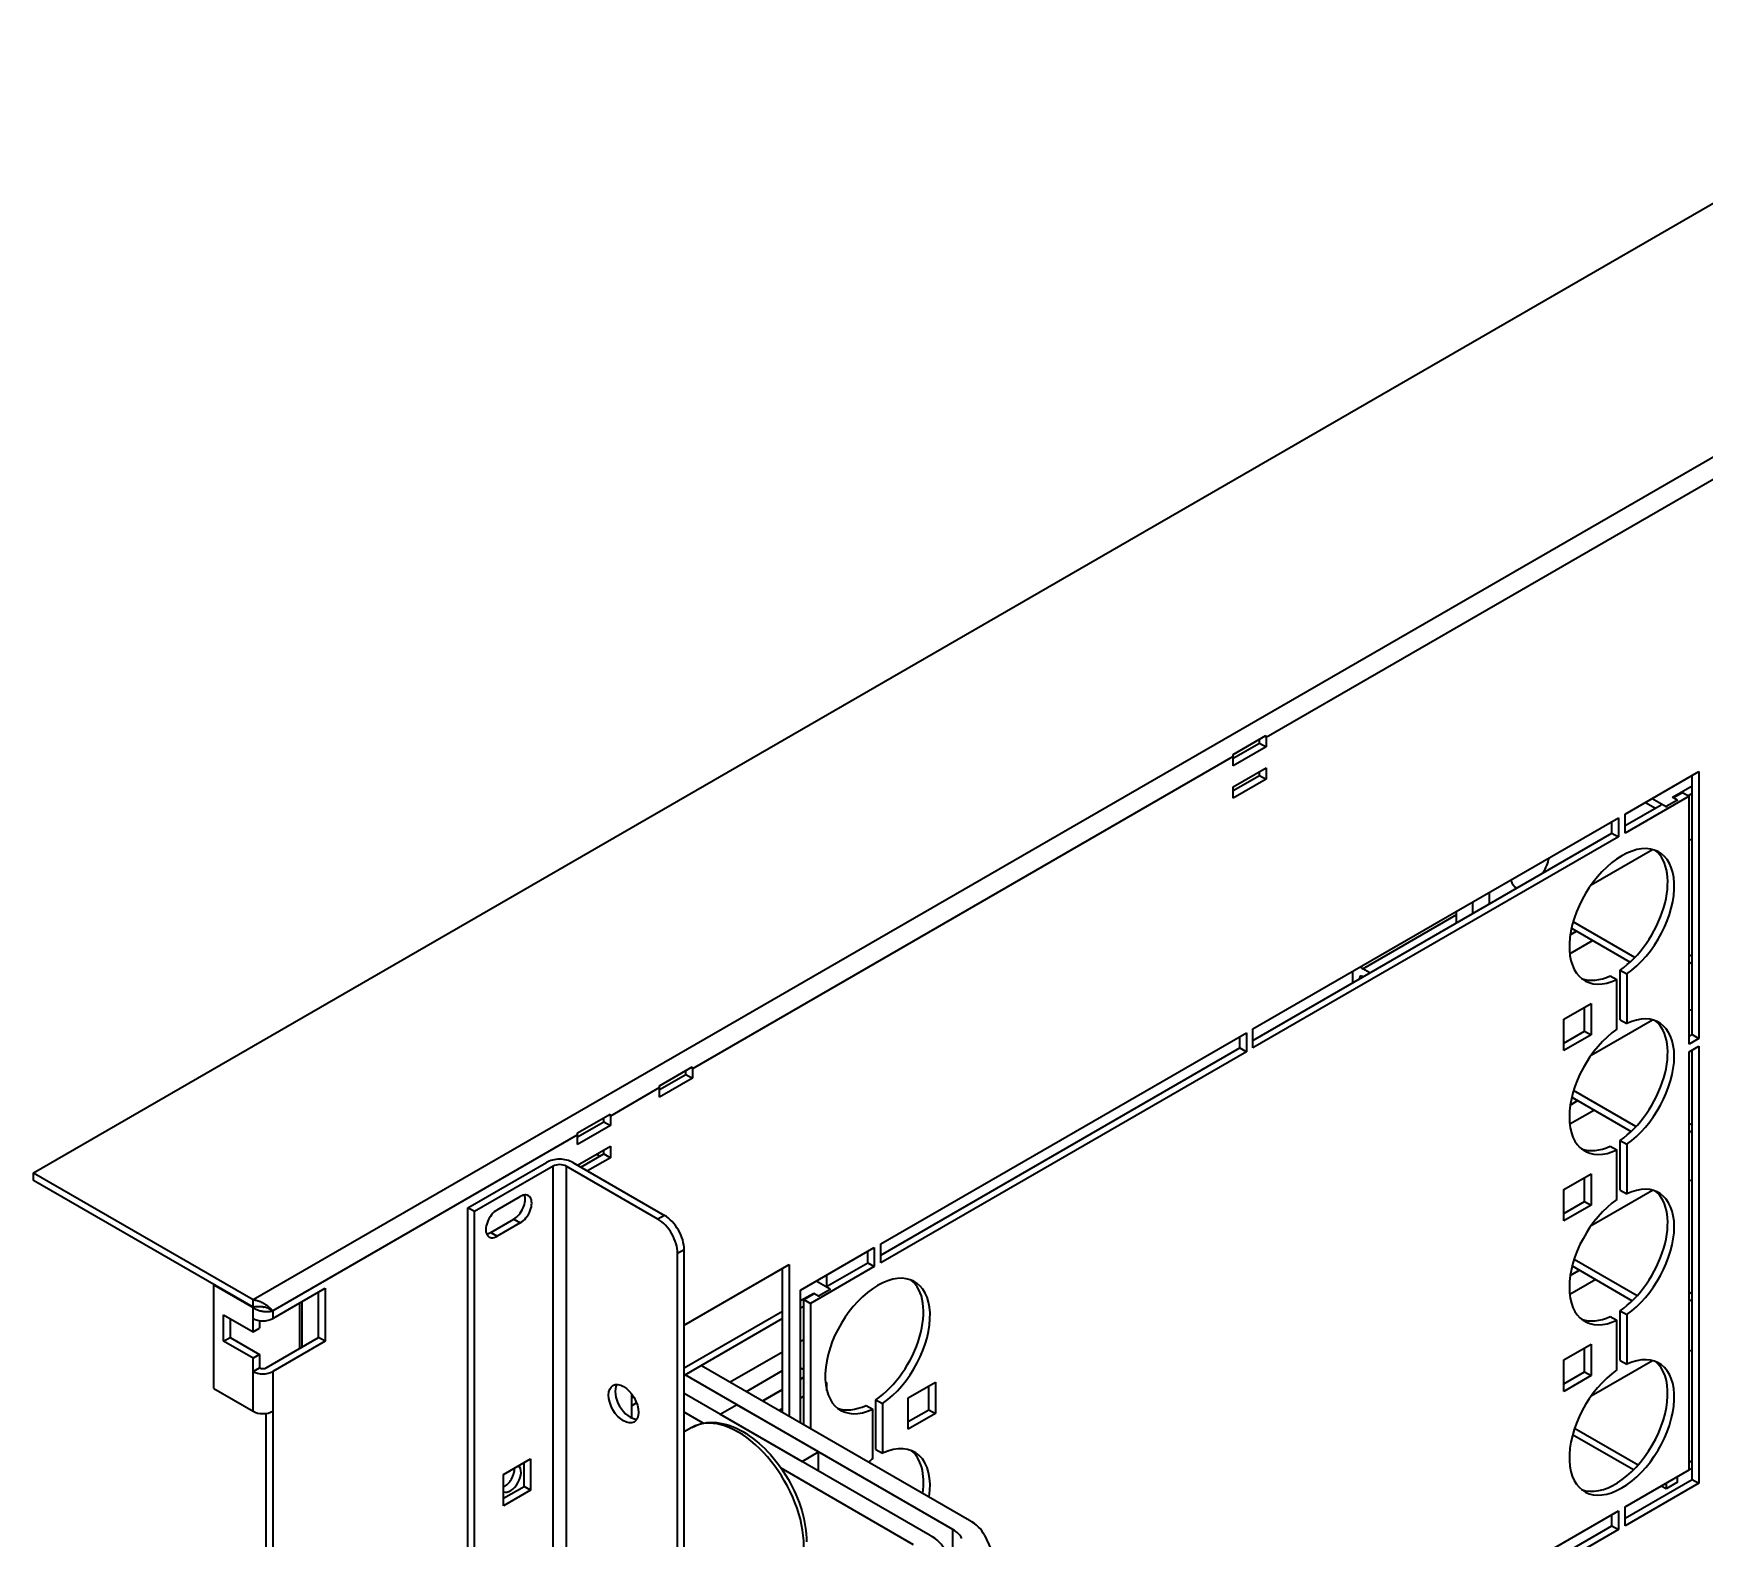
# Model space of a CAD drawing. Header units: millimetres. Extents: x -116965 to 323937, y 291661 to 566926.
# Drawn here: x -12235.7 to -11875.3, y 302115.7 to 302440.4 of the extents above; entities that cross this region are included whole.
import ezdxf

# ---------------------------------------------------------------- set-up
doc = ezdxf.new("R2010")
doc.units = ezdxf.units.MM
doc.layers.add('Visible Edges(Schneider)', color=7, linetype='Continuous', lineweight=35)
doc.layers.add('Visible Tangent Edges(Schneider)', color=7, linetype='Continuous', lineweight=35)

msp = doc.modelspace()

# ---------------------------------------------------------------- linework, layer by layer
at = {"layer": 'Visible Edges(Schneider)'}
for p, q in [((-12235.747709, 302194.630751), (-11810.069427, 302440.396222)), ((-11976.976297, 302284.870754), (-11969.905229, 302288.953237)), ((-11976.946627, 302284.037127), (-11971.289773, 302287.303113)), ((-11969.875559, 302286.486617), (-11976.946627, 302282.404134)), ((-11971.289773, 302287.303113), (-11971.289773, 302288.15387)), ((-11971.289773, 302287.303113), (-11969.875559, 302286.486617)), ((-11969.875559, 302288.527858), (-11969.875559, 302286.486617)), ((-11976.946627, 302282.404134), (-11976.946627, 302284.445375)), ((-11976.946627, 302277.913403), (-11969.875559, 302281.995885)), ((-11976.946627, 302277.096906), (-11971.289773, 302280.362892)), ((-11969.875559, 302279.546396), (-11976.946627, 302275.463913)), ((-11971.289773, 302280.362892), (-11971.289773, 302281.179389)), ((-11971.289773, 302280.362892), (-11969.875559, 302279.546396)), ((-11969.875559, 302281.995885), (-11969.875559, 302279.546396)), ((-11892.447367, 302271.993802), (-11876.537464, 302281.179389)), ((-11877.951678, 302224.432876), (-11877.951678, 302280.362892)), ((-11876.537464, 302281.179389), (-11876.537464, 302223.61638)), ((-11976.946627, 302275.463913), (-11976.946627, 302277.913403)), ((-11878.658784, 302275.872161), (-11892.447367, 302267.911319)), ((-11886.627878, 302275.353686), (-11883.608532, 302273.610466)), ((-11881.133658, 302275.039335), (-11883.608532, 302273.610466)), ((-11882.194318, 302275.651707), (-11877.951678, 302278.101197)), ((-11881.133658, 302275.039335), (-11882.194318, 302275.651707)), ((-11882.031684, 302275.55781), (-11880.072998, 302276.688658)), ((-11881.133658, 302274.85154), (-11881.133658, 302275.039335)), ((-11880.072998, 302276.688658), (-11878.658784, 302275.872161)), ((-11877.951678, 302276.468204), (-11878.821419, 302275.966058)), ((-11878.658784, 302222.391635), (-11878.658784, 302275.872161)), ((-11892.447367, 302269.544313), (-11884.669192, 302274.035044)), ((-11892.447367, 302267.911319), (-11892.447367, 302271.993802)), ((-11888.042091, 302274.537189), (-11885.920771, 302273.312444)), ((-11883.608532, 302273.610466), (-11883.608532, 302273.422671)), ((-11972.703986, 302225.657621), (-11893.86158, 302271.177306)), ((-11972.703986, 302223.208132), (-11895.275794, 302267.911319)), ((-11895.275794, 302267.911319), (-11895.275794, 302270.360809)), ((-11895.275794, 302267.911319), (-11893.86158, 302267.094823)), ((-11893.86158, 302271.177306), (-11893.86158, 302267.094823)), ((-11893.86158, 302267.094823), (-11972.703986, 302221.575138)), ((-11899.749926, 302256.754964), (-11886.55902, 302264.370737)), ((-11921.792298, 302255.051498), (-11921.792298, 302252.602009)), ((-11928.863366, 302250.969015), (-11928.863366, 302248.519526)), ((-11925.327832, 302253.010257), (-11925.327832, 302250.560767)), ((-11925.327832, 302253.010257), (-11925.327832, 302250.560767)), ((-11902.926689, 302246.755893), (-11904.267529, 302245.981759)), ((-11904.267529, 302245.981759), (-11902.926689, 302246.755893)), ((-11904.006012, 302247.37904), (-11891.368044, 302240.082506)), ((-11890.319807, 302241.110299), (-11903.640036, 302248.800737)), ((-11899.391155, 302244.714652), (-11904.379446, 302241.834661)), ((-11878.658784, 302241.318026), (-11877.951678, 302241.726274)), ((-11877.951678, 302240.093281), (-11878.658784, 302239.685033)), ((-11951.13723, 302235.659704), (-11951.13723, 302238.109194)), ((-11949.723016, 302236.476201), (-11949.723016, 302236.582346)), ((-11947.509772, 302237.754018), (-11949.015909, 302238.623587)), ((-11949.015909, 302236.990594), (-11948.923985, 302236.937522)), ((-11895.629347, 302237.14611), (-11894.215134, 302236.329614)), ((-11894.215134, 302225.600085), (-11894.215134, 302236.329614)), ((-11893.508027, 302227.641326), (-11893.508027, 302238.370855)), ((-11893.508027, 302238.370855), (-11892.093813, 302237.554358)), ((-11892.093813, 302237.554358), (-11892.093813, 302226.82483)), ((-11905.634908, 302227.7601), (-11899.765922, 302231.148561)), ((-11901.180135, 302225.188136), (-11901.180135, 302230.332064)), ((-11899.765922, 302231.148561), (-11899.765922, 302224.371639)), ((-12052.960606, 302179.32144), (-11974.1182, 302224.841125)), ((-11974.1182, 302224.841125), (-11974.1182, 302220.758642)), ((-11972.703986, 302221.575138), (-11972.703986, 302225.657621)), ((-11905.634908, 302220.983178), (-11905.634908, 302227.7601)), ((-11905.634908, 302222.616172), (-11901.180135, 302225.188136)), ((-11901.180135, 302225.188136), (-11899.765922, 302224.371639)), ((-11899.749926, 302220.012617), (-11886.55902, 302227.628391)), ((-11893.508027, 302227.641326), (-11892.093813, 302226.82483)), ((-12052.960606, 302176.871951), (-11975.532413, 302221.575138)), ((-11975.532413, 302221.575138), (-11975.532413, 302224.024628)), ((-11975.532413, 302221.575138), (-11974.1182, 302220.758642)), ((-11899.765922, 302224.371639), (-11905.634908, 302220.983178)), ((-11878.658784, 302224.024628), (-11877.951678, 302224.432876)), ((-11876.537464, 302223.61638), (-11878.658784, 302222.391635)), ((-11878.658784, 302220.758642), (-11876.537464, 302221.983387)), ((-11877.951678, 302224.432876), (-11876.537464, 302223.61638)), ((-11877.951678, 302128.494528), (-11877.951678, 302221.16689)), ((-11876.537464, 302221.983387), (-11876.537464, 302127.678032)), ((-12100.719984, 302213.427303), (-12093.648916, 302217.509786)), ((-11974.1182, 302220.758642), (-12052.960606, 302175.238957)), ((-11878.658784, 302130.53577), (-11878.658784, 302220.758642)), ((-12100.690314, 302212.593676), (-12095.033459, 302215.859662)), ((-12093.619246, 302215.043166), (-12100.690314, 302210.960683)), ((-12095.033459, 302215.859662), (-12095.033459, 302216.710419)), ((-12095.033459, 302215.859662), (-12093.619246, 302215.043166)), ((-12093.619246, 302217.084407), (-12093.619246, 302215.043166)), ((-12100.690314, 302210.960683), (-12100.690314, 302213.001924)), ((-11902.608491, 302210.197259), (-11904.267529, 302209.239413)), ((-11904.267529, 302209.239413), (-11902.608491, 302210.197259)), ((-11903.931229, 302210.960942), (-11891.124629, 302203.567048)), ((-11890.095373, 302204.6058), (-11903.546271, 302212.371679)), ((-12118.397654, 302203.221096), (-12111.326586, 302207.303578)), ((-12111.296915, 302206.8782), (-12111.296915, 302204.836959)), ((-11899.072957, 302208.156017), (-11904.379446, 302205.092315)), ((-12118.367983, 302202.387469), (-12112.711129, 302205.653455)), ((-12111.296915, 302204.836959), (-12118.367983, 302200.754476)), ((-12112.711129, 302205.653455), (-12112.711129, 302206.504212)), ((-12112.711129, 302205.653455), (-12111.296915, 302204.836959)), ((-11878.658784, 302204.943103), (-11877.951678, 302205.351351)), ((-11877.951678, 302203.718358), (-11878.658784, 302203.31011)), ((-12118.367983, 302200.754476), (-12118.367983, 302202.795717)), ((-12118.367983, 302196.263744), (-12111.296915, 302200.346227)), ((-12112.711129, 302198.713234), (-12112.711129, 302199.529731)), ((-12111.296915, 302200.346227), (-12111.296915, 302197.896738)), ((-11895.629347, 302200.403764), (-11894.215134, 302199.587267)), ((-11894.215134, 302188.857739), (-11894.215134, 302199.587267)), ((-11893.508027, 302190.89898), (-11893.508027, 302201.628509)), ((-11893.508027, 302201.628509), (-11892.093813, 302200.812012)), ((-11892.093813, 302200.812012), (-11892.093813, 302190.082483)), ((-12142.05606, 302187.078158), (-12125.085498, 302196.876117)), ((-12123.671284, 302196.05962), (-12140.641847, 302186.261661)), ((-12101.043867, 302184.628668), (-12120.842857, 302196.05962)), ((-12119.428643, 302196.876117), (-12099.629654, 302185.445165)), ((-12117.660876, 302195.855496), (-12112.711129, 302198.713234)), ((-12111.296915, 302197.896738), (-12116.246663, 302195.039)), ((-12113.609155, 302198.194759), (-12114.316261, 302198.603007)), ((-12112.711129, 302198.713234), (-12111.296915, 302197.896738)), ((-12235.747709, 302194.630751), (-12188.371555, 302167.278116)), ((-12235.747709, 302192.997758), (-12235.747709, 302194.630751)), ((-12188.371555, 302165.645123), (-12235.747709, 302192.997758)), ((-11905.634908, 302191.017754), (-11899.765922, 302194.406215)), ((-11901.180135, 302188.44579), (-11901.180135, 302193.589718)), ((-11899.765922, 302194.406215), (-11899.765922, 302187.629293)), ((-12135.692099, 302186.66991), (-12130.742352, 302189.527648)), ((-11905.634908, 302184.240832), (-11905.634908, 302191.017754)), ((-11899.749926, 302183.270271), (-11886.55902, 302190.886044)), ((-11893.508027, 302190.89898), (-11892.093813, 302190.082483)), ((-12140.641847, 302186.261661), (-12142.05606, 302187.078158)), ((-12142.05606, 301979.23549), (-12142.05606, 302187.078158)), ((-12140.641847, 301979.722471), (-12140.641847, 302186.261661)), ((-11905.634908, 302185.873825), (-11901.180135, 302188.44579)), ((-11899.765922, 302187.629293), (-11905.634908, 302184.240832)), ((-11901.180135, 302188.44579), (-11899.765922, 302187.629293)), ((-12137.106313, 302181.77093), (-12132.156565, 302184.628668)), ((-12130.742352, 302183.812172), (-12135.692099, 302180.954434)), ((-12095.387013, 302002.958179), (-12095.387013, 302178.096696)), ((-12070.284722, 302169.319357), (-12054.37482, 302178.504944)), ((-12054.37482, 302178.504944), (-12054.37482, 302174.422461)), ((-12052.960606, 302175.238957), (-12052.960606, 302179.32144)), ((-12096.801226, 302002.141682), (-12096.801226, 302177.280199)), ((-12095.387013, 302161.766764), (-12072.759596, 302174.830709)), ((-12072.759596, 302174.830709), (-12072.759596, 302142.170846)), ((-12054.37482, 302174.422461), (-12068.163402, 302166.461619)), ((-12064.818787, 302170.025627), (-12055.789033, 302175.238957)), ((-12055.789033, 302175.238957), (-12055.789033, 302177.688447)), ((-12055.789033, 302175.238957), (-12054.37482, 302174.422461)), ((-11903.851939, 302174.540241), (-11890.885721, 302167.054191)), ((-11889.874886, 302168.103579), (-11903.448561, 302175.940343)), ((-12196.786125, 302170.503277), (-12196.856836, 302170.462452)), ((-12074.173809, 302142.987343), (-12074.173809, 302174.014213)), ((-12063.920761, 302169.507151), (-12066.940107, 302171.250372)), ((-12064.627868, 302170.135854), (-12064.627868, 302172.585344)), ((-11898.754759, 302171.597383), (-11904.379446, 302168.349968)), ((-11904.267529, 302172.497067), (-11902.290293, 302173.638624)), ((-11902.290293, 302173.638624), (-11904.267529, 302172.497067)), ((-12196.856836, 302170.462452), (-12188.371555, 302165.563473)), ((-12196.856836, 302148.090446), (-12196.856836, 302170.462452)), ((-12188.371555, 302165.645123), (-12188.371555, 302167.278116)), ((-12184.128914, 302163.195633), (-12172.815205, 302169.727606)), ((-12174.229419, 302159.11315), (-12174.229419, 302168.911109)), ((-12172.815205, 302169.727606), (-12172.815205, 302158.296653)), ((-12070.284722, 302140.741977), (-12070.284722, 302169.319357)), ((-12070.284722, 302167.057662), (-12067.456295, 302168.690655)), ((-12069.577615, 302167.278116), (-12067.456295, 302168.502861)), ((-12069.577615, 302140.333729), (-12069.577615, 302167.278116)), ((-12069.577615, 302167.278116), (-12068.163402, 302166.461619)), ((-12067.456295, 302168.502861), (-12067.456295, 302168.690655)), ((-12067.456295, 302168.690655), (-12066.395635, 302168.078282)), ((-12066.395635, 302168.078282), (-12063.920761, 302169.507151)), ((-12066.395635, 302168.078282), (-12066.395635, 302167.890488)), ((-12063.920761, 302169.319357), (-12063.920761, 302169.507151)), ((-11878.658784, 302168.56818), (-11877.951678, 302168.976429)), ((-11877.951678, 302167.343436), (-11878.658784, 302166.935187)), ((-12194.735516, 302158.296653), (-12194.735516, 302164.012129)), ((-12194.735516, 302164.012129), (-12188.371555, 302160.337895)), ((-12188.371554, 302165.563472), (-12188.174991, 302165.676958)), ((-12184.899598, 302165.273581), (-12184.128914, 302164.828626)), ((-12178.350739, 302166.531664), (-12178.350739, 302156.733705)), ((-12095.387013, 302152.564847), (-12074.173809, 302164.812296)), ((-12069.577615, 302165.832917), (-12070.284722, 302165.424669)), ((-12068.163402, 302166.461619), (-12068.163402, 302139.517232)), ((-11895.629347, 302163.661418), (-11894.215134, 302162.844921)), ((-11893.508027, 302154.156634), (-11893.508027, 302164.886163)), ((-11893.508027, 302164.886163), (-11892.093813, 302164.069666)), ((-11892.093813, 302164.069666), (-11892.093813, 302153.340137)), ((-12193.321302, 302163.195633), (-12193.321302, 302159.11315)), ((-12188.371555, 302160.337895), (-12188.371555, 302163.195633)), ((-12188.371555, 302160.337895), (-12186.957341, 302161.154391)), ((-12186.957341, 302162.737127), (-12186.957341, 302161.154391)), ((-12074.173809, 302163.179303), (-12095.387013, 302150.931854)), ((-11894.215134, 302152.115392), (-11894.215134, 302162.844921)), ((-12194.735516, 302158.296653), (-12193.321302, 302159.11315)), ((-12188.371555, 302154.622419), (-12194.735516, 302158.296653)), ((-12193.321302, 302159.11315), (-12186.957341, 302155.438915)), ((-12185.543127, 302152.581177), (-12174.229419, 302159.11315)), ((-12172.815205, 302158.296653), (-12184.128914, 302151.764681)), ((-12172.815205, 302158.296653), (-12174.229419, 302159.11315)), ((-12070.284722, 302158.296653), (-12069.577615, 302158.704902)), ((-11905.634908, 302154.275408), (-11899.765922, 302157.663869)), ((-11901.180135, 302151.703444), (-11901.180135, 302156.847372)), ((-11899.765922, 302157.663869), (-11899.765922, 302150.886947)), ((-12186.957341, 302155.438915), (-12188.371555, 302154.622419)), ((-12188.371555, 302151.764681), (-12188.371555, 302154.622419)), ((-12188.371555, 302151.764681), (-12186.957341, 302152.581177)), ((-12186.957341, 302155.438915), (-12186.957341, 302152.581177)), ((-12091.66056, 302153.083323), (-12033.875525, 302119.721117)), ((-12085.487518, 302149.519315), (-12074.173809, 302156.051288)), ((-12070.284722, 302152.581177), (-12069.577615, 302152.172929)), ((-11905.634908, 302147.498486), (-11905.634908, 302154.275408)), ((-11899.749926, 302146.527925), (-11886.55902, 302154.143698)), ((-11893.508027, 302154.156634), (-11892.093813, 302153.340137)), ((-12037.411058, 302117.679875), (-12095.196094, 302151.042081)), ((-12081.951984, 302147.478074), (-12074.173809, 302151.968805)), ((-12069.577615, 302150.539936), (-12070.284722, 302150.131688)), ((-12070.284722, 302150.131688), (-12069.577615, 302150.539936)), ((-12064.926263, 302149.487469), (-12064.627868, 302149.315191)), ((-12064.627868, 302149.315191), (-12064.892685, 302149.162299)), ((-12064.627868, 302147.707814), (-12064.627868, 302149.315191)), ((-12047.056264, 302146.110442), (-12041.187278, 302149.498903)), ((-12041.187278, 302149.498903), (-12041.187278, 302142.721981)), ((-11905.634908, 302149.131479), (-11901.180135, 302151.703444)), ((-11899.765922, 302150.886947), (-11905.634908, 302147.498486)), ((-11901.180135, 302151.703444), (-11899.765922, 302150.886947)), ((-12196.856836, 302148.090446), (-12188.371555, 302143.191467)), ((-12106.700721, 302141.744272), (-12106.700721, 302146.907869)), ((-12106.700721, 302146.032875), (-12106.276259, 302146.277938)), ((-12095.387013, 302147.069825), (-12042.360806, 302116.455131)), ((-12074.173809, 302147.886322), (-12078.41645, 302145.436832)), ((-12078.41645, 302145.436832), (-12074.173809, 302147.886322)), ((-12069.577615, 302146.457453), (-12070.284722, 302146.049205)), ((-12054.021266, 302134.968964), (-12054.021266, 302145.698493)), ((-12054.021266, 302145.698493), (-12052.607053, 302144.881996)), ((-12047.056264, 302139.33352), (-12047.056264, 302146.110442)), ((-12042.601492, 302143.538478), (-12042.601492, 302148.682406)), ((-12185.543127, 301961.199804), (-12185.543127, 302142.732961)), ((-12184.128914, 302143.191467), (-12184.128914, 301962.015945)), ((-12105.65546, 302145.003363), (-12106.700721, 302144.399882)), ((-12091.278711, 302140.615413), (-12095.387013, 302142.987343)), ((-12087.608838, 302142.579094), (-12084.073304, 302144.620336)), ((-12087.608838, 302142.579094), (-12069.931169, 302132.372887)), ((-12066.395635, 302134.414128), (-12084.073304, 302144.620336)), ((-12074.173809, 302143.803839), (-12074.880916, 302143.395591)), ((-12056.142587, 302144.473748), (-12054.728373, 302143.657252)), ((-12054.728373, 302132.927723), (-12054.728373, 302143.657252)), ((-12052.607053, 302144.881996), (-12052.607053, 302134.152468)), ((-12047.056264, 302140.966513), (-12042.601492, 302143.538478)), ((-12041.187278, 302142.721981), (-12047.056264, 302139.33352)), ((-12042.601492, 302143.538478), (-12041.187278, 302142.721981)), ((-12093.719751, 302139.691312), (-12095.387013, 302138.728718)), ((-11890.651173, 302130.543852), (-11903.768289, 302138.117023)), ((-11889.658248, 302131.60358), (-11903.347, 302139.506785)), ((-12054.021266, 302134.968964), (-12052.607053, 302134.152468)), ((-12134.383952, 302129.576386), (-12128.514966, 302132.964847)), ((-12129.929179, 302127.004422), (-12129.929179, 302132.14835)), ((-12128.514966, 302132.964847), (-12128.514966, 302126.187925)), ((-12045.89634, 302114.413889), (-12074.479282, 302130.916258)), ((-12069.931169, 302132.372887), (-12066.395635, 302134.414128)), ((-12066.395635, 302130.331646), (-12066.395635, 302134.414128)), ((-11878.658784, 302132.193258), (-11877.951678, 302132.601506)), ((-11877.951678, 302130.968513), (-11878.658784, 302130.560265)), ((-12134.383952, 302122.799465), (-12134.383952, 302129.576386)), ((-11892.447367, 302122.574928), (-11878.658784, 302130.53577)), ((-11892.447367, 302120.125438), (-11877.951678, 302128.494528)), ((-11876.537464, 302127.678032), (-11892.447367, 302118.492445)), ((-11881.133658, 302127.906651), (-11883.608532, 302126.477782)), ((-11883.608532, 302127.678032), (-11883.608532, 302126.477782)), ((-11881.133658, 302127.906651), (-11881.133658, 302129.106901)), ((-11877.951678, 302128.494528), (-11876.537464, 302127.678032)), ((-12134.383952, 302124.432458), (-12129.929179, 302127.004422)), ((-12128.514966, 302126.187925), (-12134.383952, 302122.799465)), ((-12128.514966, 302126.187925), (-12129.929179, 302127.004422)), ((-11883.608532, 302126.477782), (-11884.647979, 302127.077907)), ((-11972.703986, 302076.238747), (-11893.86158, 302121.758431)), ((-11895.275794, 302118.492445), (-11895.275794, 302120.941935)), ((-11893.86158, 302121.758431), (-11893.86158, 302117.675949)), ((-11892.447367, 302118.492445), (-11892.447367, 302122.574928)), ((-12030.640286, 302116.485879), (-12000.153846, 302050.796729)), ((-11972.703986, 302073.789257), (-11895.275794, 302118.492445)), ((-11893.86158, 302117.675949), (-11972.703986, 302072.156264)), ((-11895.275794, 302118.492445), (-11893.86158, 302117.675949))]:
    msp.add_line(p, q, dxfattribs=at)
at = {"layer": 'Visible Edges(Schneider)', "flags": 128}
for points in [[(-12188.371554, 302167.278115), (-12188.14392, 302167.243716), (-12187.917071, 302167.199184), (-12187.691356, 302167.144898), (-12187.467265, 302167.081271), (-12187.246086, 302167.009025), (-12187.028301, 302166.928719), (-12186.814213, 302166.840865), (-12186.604126, 302166.745978), (-12186.398349, 302166.644575), (-12186.197184, 302166.537165), (-12186.001064, 302166.424337), (-12185.811333, 302166.307305), (-12185.628431, 302166.186838), (-12185.452528, 302166.063545), (-12185.283799, 302165.938054), (-12185.122421, 302165.810984), (-12184.968568, 302165.682951), (-12184.822465, 302165.554623), (-12184.684809, 302165.42714), (-12184.55582, 302165.301282), (-12184.435545, 302165.177681), (-12184.324265, 302165.057235), (-12184.222073, 302164.940682), (-12184.128913, 302164.828624)], [(-12186.242838, 302165.69178), (-12186.320337, 302165.697907), (-12186.398986, 302165.703932), (-12186.478787, 302165.709773), (-12186.559739, 302165.715348), (-12186.641842, 302165.72057), (-12186.725095, 302165.725353), (-12186.809496, 302165.729616), (-12186.89505, 302165.733276), (-12186.981751, 302165.736247), (-12187.069601, 302165.738441), (-12187.1586, 302165.739782), (-12187.248625, 302165.740178), (-12187.33935, 302165.739544), (-12187.430741, 302165.737814), (-12187.522786, 302165.734909), (-12187.61547, 302165.730764), (-12187.708778, 302165.725297), (-12187.802675, 302165.718444), (-12187.896912, 302165.710153), (-12187.991404, 302165.700364), (-12188.086132, 302165.68903), (-12188.18108, 302165.676082), (-12188.276226, 302165.661467), (-12188.371554, 302165.645124)], [(-12184.128913, 302164.828624), (-12184.272456, 302164.78169), (-12184.424161, 302164.74043), (-12184.583501, 302164.705083), (-12184.749954, 302164.675891), (-12184.92299, 302164.653077), (-12185.102081, 302164.636884), (-12185.286165, 302164.627561), (-12185.473976, 302164.625289), (-12185.664887, 302164.630166), (-12185.858278, 302164.642293), (-12186.05353, 302164.661775), (-12186.250021, 302164.688712), (-12186.44663, 302164.723106), (-12186.641958, 302164.764834), (-12186.835377, 302164.813846), (-12187.02627, 302164.870104), (-12187.214015, 302164.933562), (-12187.397995, 302165.004183), (-12187.577204, 302165.081743), (-12187.750346, 302165.165801), (-12187.916875, 302165.256176), (-12188.076269, 302165.352694), (-12188.228003, 302165.455181), (-12188.371554, 302165.563472)], [(-12186.242838, 302165.69178), (-12186.238224, 302165.691434), (-12186.233622, 302165.691083), (-12186.229033, 302165.690737), (-12186.224455, 302165.690383), (-12186.219891, 302165.690033), (-12186.215337, 302165.689676), (-12186.210796, 302165.689323), (-12186.206265, 302165.688963), (-12186.201748, 302165.688608), (-12186.19724, 302165.68825), (-12186.192744, 302165.687888), (-12186.188259, 302165.687527), (-12186.183787, 302165.687167), (-12186.179325, 302165.686804), (-12186.174873, 302165.686441), (-12186.170434, 302165.686076), (-12186.166005, 302165.685711), (-12186.161586, 302165.685346), (-12186.157181, 302165.684979), (-12186.152785, 302165.684612), (-12186.148402, 302165.684243), (-12186.144027, 302165.683873), (-12186.139665, 302165.683501), (-12186.135314, 302165.683134)], [(-12184.899597, 302165.273579), (-12185.1838, 302165.420792), (-12185.488963, 302165.543384), (-12185.808684, 302165.632886), (-12186.135316, 302165.68308)], [(-12093.719751, 302139.691311), (-12093.116952, 302140.005484), (-12092.489074, 302140.267727), (-12091.839747, 302140.477903), (-12091.172604, 302140.635864), (-12090.491278, 302140.741471), (-12089.799392, 302140.794795), (-12089.099803, 302140.797554), (-12088.394264, 302140.751396), (-12087.684455, 302140.657847), (-12086.972055, 302140.518427), (-12086.258743, 302140.334658), (-12085.546076, 302140.108063), (-12084.834863, 302139.840045), (-12084.126056, 302139.53185), (-12083.42067, 302139.184714), (-12082.719715, 302138.799874), (-12082.024202, 302138.378566), (-12081.335144, 302137.922027), (-12080.65356, 302137.431431), (-12079.980552, 302136.907969), (-12079.317254, 302136.352978), (-12078.664807, 302135.7678), (-12078.024346, 302135.153773), (-12077.397009, 302134.512237), (-12076.783935, 302133.844533), (-12076.186307, 302133.152056), (-12075.605286, 302132.436394), (-12075.041969, 302131.699162), (-12074.497455, 302130.941982), (-12073.97284, 302130.166475), (-12073.469223, 302129.374259), (-12072.987702, 302128.566956), (-12072.529351, 302127.746287), (-12072.095077, 302126.914031), (-12071.68575, 302126.071948), (-12071.302243, 302125.221797), (-12070.945422, 302124.365338), (-12070.616155, 302123.504329), (-12070.315311, 302122.64054), (-12070.043624, 302121.775767), (-12069.801703, 302120.911701), (-12069.59015, 302120.05001), (-12069.409571, 302119.192361), (-12069.26057, 302118.340423), (-12069.143749, 302117.495862), (-12069.059684, 302116.660327), (-12069.008828, 302115.835326), (-12068.991726, 302115.022349)]]:
    msp.add_lwpolyline(points, dxfattribs=at)
at = {"layer": 'Visible Edges(Schneider)'}
for centre, major_axis, start_param, end_param in [((-11971.99688, 302289.752603), (1.5, -2.598076), 0.7853981634, 0.9528462426), ((-11979.067947, 302285.67012), (-1.5, 2.598076), 3.926990817, 4.0944388962), ((-11893.154473, 302249.948395), (-8, -13.856406), 0.8792860385, 6.9746955955), ((-11879.719445, 302262.195843), (7.5, 0), 1.332855202, 1.4288992722), ((-11912.953463, 302261.379347), (-3, -5.196152), 1.5081324112, 2.103514235), ((-11894.568687, 302250.764891), (8, 13.856406), 4.0208786921, 6.194681464), ((-11912.953463, 302261.379347), (-3, -5.196152), 5.7504673989, 6.3458492228), ((-11949.015909, 302239.440084), (0.5, -0.866025), 4.8044428162, 5.4977871438), ((-11949.015909, 302236.174097), (-0.5, 0.866025), 5.4977871438, 7.0685834706), ((-11894.568687, 302250.764891), (-8, -13.856406), 0.0885038431, 0.6915102883), ((-11893.154473, 302213.206048), (8, 13.856406), 4.0208786921, 6.9746955955), ((-11879.719445, 302225.453497), (7.5, 0), 1.332855202, 1.4288992722), ((-11893.154473, 302213.206048), (-8, -13.856406), 4.0208786921, 6.9746955955), ((-11894.568687, 302214.022545), (8, 13.856406), 4.0208786921, 6.194681464), ((-12095.740566, 302218.309152), (1.5, -2.598076), 0.7853981634, 0.9528462426), ((-12102.811634, 302214.226669), (-1.5, 2.598076), 3.926990817, 4.0944388962), ((-12113.418236, 302208.102945), (1.5, -2.598076), 0.7853981634, 0.9528462426), ((-12120.489304, 302204.020462), (-1.5, 2.598076), 3.926990817, 4.0944388962), ((-11894.568687, 302214.022545), (-8, -13.856406), 0.0885038431, 0.6915102883), ((-12122.257071, 302195.243124), (-4, 0), 3.926990817, 5.4977871438), ((-12122.257071, 302195.243124), (-2, 0), 3.926990817, 5.4977871438), ((-11893.154473, 302176.463702), (8, 13.856406), 4.0208786921, 6.9746955955), ((-11879.719445, 302188.711151), (7.5, 0), 1.332855202, 1.4288992722), ((-12132.156565, 302187.486406), (1.75, 3.031089), 3.926990817, 5.8672332202), ((-12130.742352, 302186.66991), (1.75, 3.031089), 3.926990817, 7.0685834706), ((-11893.154473, 302176.463702), (-8, -13.856406), 4.0208786921, 6.9746955955), ((-11894.568687, 302177.280199), (8, 13.856406), 4.0208786921, 6.194681464), ((-12135.692099, 302183.812172), (-1.75, -3.031089), 3.926990817, 7.0685834706), ((-12099.629654, 302180.546185), (-3, 5.196152), 3.926990817, 5.4977871438), ((-12137.106313, 302184.628668), (1.75, 3.031089), 3.5575447405, 3.926990817), ((-12101.043867, 302179.729689), (3, -5.196152), 0.7853981634, 2.3561944902), ((-12053.667713, 302157.276033), (-8, -13.856406), 0.8792860385, 6.9746955955), ((-12055.081926, 302158.092529), (8, 13.856406), 4.0208786921, 6.194681464), ((-11894.568687, 302177.280199), (-8, -13.856406), 0.0885038431, 0.6915102883), ((-12186.250234, 302164.420378), (3, 0), 3.926990817, 5.4977871438), ((-11893.154473, 302139.721356), (8, 13.856406), 0.8792860385, 6.9746955955), ((-11879.719445, 302151.968805), (7.5, 0), 1.332855202, 1.4288992722), ((-12186.250234, 302152.989426), (1, 0), 3.926990817, 5.4977871438), ((-11894.568687, 302140.537853), (-8, -13.856406), 0.0885038431, 3.0530888104), ((-12186.250234, 302152.989426), (-3, 0), 0.7853981634, 2.3561944902), ((-12107.054275, 302145.640956), (-2.275, 3.940416), 0.3160516109, 2.8255410427), ((-12186.250234, 302144.416212), (3, 0), 3.926990817, 5.4977871438), ((-12055.081926, 302158.092529), (-8, -13.856406), 0.0885038431, 0.6915102883), ((-12053.667713, 302120.533687), (8, 13.856406), 5.3244117666, 6.9746955955), ((-12055.081926, 302121.350183), (8, 13.856406), 5.3244117666, 6.194681464), ((-12132.863672, 302128.698652), (1.625, 2.814583), 3.2041223829, 6.2206555779), ((-12134.277886, 302129.515149), (1.625, 2.814583), 3.8808205691, 5.5439573916), ((-12053.667713, 302120.533687), (8, 13.856406), 0.8792860385, 0.9587735406), ((-12051.199641, 302111.352027), (12.5, 0), 0.2617993878, 0.7853981634), ((-12042.714359, 302114.618013), (7.5, 0), 0.2617993878, 0.7853981634), ((-12042.714359, 302114.618013), (12.5, 0), 0.2617993878, 0.7853981634)]:
    msp.add_ellipse(centre, major_axis=major_axis, ratio=0.5773502692, start_param=start_param, end_param=end_param, dxfattribs=at)
msp.add_ellipse((-12108.468488, 302144.82446), major_axis=(-2.275, 3.940416), ratio=0.5773502692, dxfattribs=at)
at = {"layer": 'Visible Tangent Edges(Schneider)'}
for p, q in [((-12188.371555, 302167.278116), (-11762.693272, 302413.043587)), ((-11853.20294, 302355.888826), (-11969.875559, 302288.527858)), ((-11976.946627, 302284.445375), (-12093.619246, 302217.084407)), ((-11949.015909, 302238.623587), (-11928.863366, 302250.258663)), ((-11949.723016, 302236.582346), (-11949.015909, 302236.990594)), ((-12100.690314, 302213.001924), (-12111.296915, 302206.8782)), ((-12118.367983, 302202.795717), (-12184.128914, 302164.828626)), ((-12123.671284, 301989.610511), (-12123.671284, 302196.05962)), ((-12120.842857, 302196.05962), (-12120.842857, 301991.242795)), ((-12099.629654, 302185.445165), (-12101.043867, 302184.628668)), ((-12137.106313, 302181.77093), (-12135.692099, 302180.954434)), ((-12132.156565, 302184.628668), (-12130.742352, 302183.812172)), ((-12096.801226, 302177.280199), (-12095.387013, 302178.096696)), ((-12188.371555, 302163.195633), (-12188.371555, 302165.563473)), ((-12184.128914, 302164.828626), (-12184.128914, 302163.195633)), ((-12177.764953, 302157.071909), (-12177.764953, 302166.869868)), ((-12188.371555, 302143.191467), (-12188.371555, 302151.764681)), ((-12184.128914, 302151.764681), (-12184.128914, 302143.191467)), ((-12037.411058, 302109.525638), (-12037.411058, 302117.679875))]:
    msp.add_line(p, q, dxfattribs=at)
msp.add_ellipse((-12083.719751, 302122.370804), major_axis=(-10, 17.320508), ratio=0.5773502692, start_param=3.1415926536, end_param=6.2831853072, dxfattribs=at)

doc.saveas('drawing.dxf')
